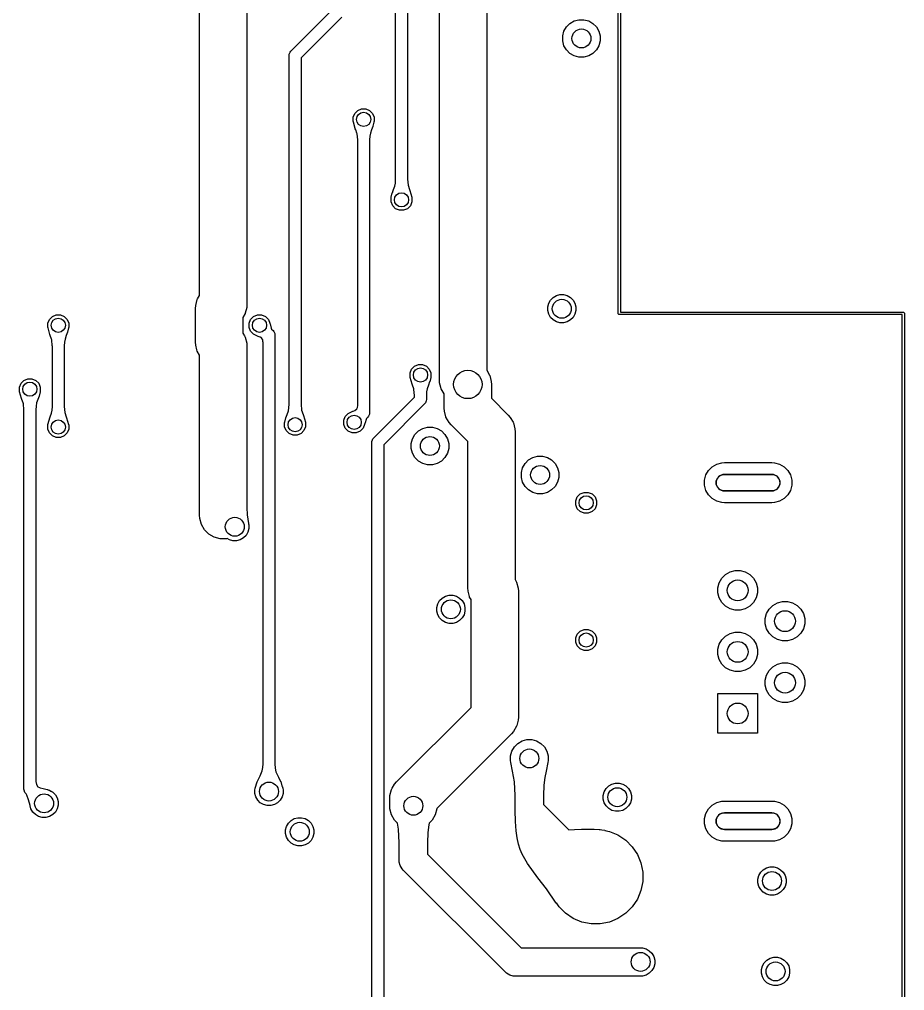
# Model space of a CAD drawing. Extents: x 89 to 178, y -115 to -57.
# Drawn here: x 159.33 to 178.03, y -104.61 to -84.09 of the extents above; entities that cross this region are included whole.
import ezdxf

# ---------------------------------------------------------------- set-up
doc = ezdxf.new("R2010")
doc.units = 0
doc.layers.add('BLACK', color=7, linetype='CONTINUOUS')

msp = doc.modelspace()

# ---------------------------------------------------------------- linework, layer by layer
at = {"layer": 'BLACK', "linetype": 'CONTINUOUS'}
for p, q in [((171.975, -90.3), (171.975091, -63.030772)), ((172.025092, -63.020889), (172.025, -90.275)), ((167.275, -87.464226), (167.275, -69.2)), ((167.525, -69.251776), (167.525, -87.462887)), ((168.2, -91.7), (168.2, -71)), ((169.2, -71), (169.2, -91.501374)), ((163.136008, -89.919217), (163.136008, -78.863992)), ((164.136008, -79.071098), (164.136008, -90.109064)), ((165.063612, -84.759612), (165.902524, -83.920699)), ((166.080251, -84.096524), (165.277, -84.899776)), ((166.081499, -84.096081), (166.080251, -84.096524)), ((166.140435, -84.042892), (166.081499, -84.096081)), ((171.046927, -84.120448), (171.14779, -84.093422)), ((171.14779, -84.093422), (171.25221, -84.093422)), ((171.25221, -84.093422), (171.353073, -84.120448)), ((170.830448, -84.336927), (170.882659, -84.246495)), ((170.882659, -84.246495), (170.956495, -84.172659)), ((170.956495, -84.172659), (171.046927, -84.120448)), ((171.353073, -84.120448), (171.443505, -84.172659)), ((171.443505, -84.172659), (171.517341, -84.246495)), ((171.517341, -84.246495), (171.569552, -84.336927)), ((170.803422, -84.43779), (170.830448, -84.336927)), ((170.803422, -84.54221), (170.803422, -84.43779)), ((171.569552, -84.336927), (171.596578, -84.43779)), ((171.596578, -84.43779), (171.596578, -84.54221)), ((170.830448, -84.643073), (170.803422, -84.54221)), ((170.882659, -84.733505), (170.830448, -84.643073)), ((170.956495, -84.807341), (170.882659, -84.733505)), ((171.517341, -84.733505), (171.443505, -84.807341)), ((171.569552, -84.643073), (171.517341, -84.733505)), ((171.596578, -84.54221), (171.569552, -84.643073)), ((165.027, -84.848), (165.029402, -84.823614)), ((165.027, -92.214226), (165.027, -84.848)), ((165.029402, -84.823614), (165.048066, -84.778554)), ((165.048066, -84.778554), (165.048071, -84.778548)), ((165.048071, -84.778548), (165.063612, -84.759612)), ((165.277, -84.899776), (165.277, -92.212887)), ((171.046927, -84.859552), (170.956495, -84.807341)), ((171.14779, -84.886578), (171.046927, -84.859552)), ((171.25221, -84.886578), (171.14779, -84.886578)), ((171.353073, -84.859552), (171.25221, -84.886578)), ((171.443505, -84.807341), (171.353073, -84.859552)), ((166.379329, -86.156105), (166.412925, -86.074997)), ((166.379329, -86.243895), (166.379329, -86.156105)), ((166.412925, -86.074997), (166.475003, -86.012919)), ((166.475003, -86.012919), (166.556111, -85.979323)), ((166.556111, -85.979323), (166.643901, -85.979323)), ((166.643901, -85.979323), (166.725009, -86.012919)), ((166.725009, -86.012919), (166.787087, -86.074997)), ((166.787087, -86.074997), (166.820683, -86.156105)), ((166.820683, -86.156105), (166.820683, -86.243895)), ((166.383191, -86.25322), (166.379329, -86.243895)), ((166.382875, -86.256093), (166.383191, -86.25322)), ((166.423472, -86.395729), (166.382875, -86.256093)), ((166.794203, -86.346821), (166.768003, -86.417324)), ((166.794569, -86.345653), (166.794203, -86.346821)), ((166.817624, -86.255814), (166.794569, -86.345653)), ((166.820683, -86.243895), (166.81719, -86.252327)), ((166.81719, -86.252327), (166.817756, -86.255238)), ((166.817756, -86.255238), (166.817624, -86.255814)), ((166.423836, -86.396789), (166.423472, -86.395729)), ((166.431999, -86.417303), (166.423836, -86.396789)), ((166.432005, -86.417323), (166.431999, -86.417303)), ((166.432011, -86.417337), (166.432005, -86.417323)), ((166.45641, -86.490254), (166.432011, -86.417337)), ((166.462472, -86.508371), (166.45641, -86.490254)), ((166.473993, -86.634576), (166.462472, -86.508371)), ((166.729638, -86.55529), (166.725575, -86.634576)), ((166.742061, -86.490254), (166.729638, -86.55529)), ((166.742065, -86.490241), (166.742061, -86.490254)), ((166.768003, -86.417324), (166.742065, -86.490241)), ((166.474035, -86.635041), (166.473993, -86.634576)), ((166.475006, -86.637112), (166.474035, -86.635041)), ((166.475006, -92.245621), (166.475006, -86.637112)), ((166.725575, -86.634576), (166.725006, -86.635772)), ((166.725006, -86.635772), (166.725006, -92.399994)), ((167.257943, -87.609751), (167.270368, -87.544702)), ((167.270368, -87.544702), (167.274431, -87.465423)), ((167.274431, -87.465423), (167.275, -87.464226)), ((167.525, -87.462887), (167.525971, -87.464959)), ((167.525971, -87.464959), (167.537534, -87.591632)), ((167.537534, -87.591632), (167.567993, -87.682662)), ((167.182373, -87.844215), (167.205437, -87.754337)), ((167.205437, -87.754337), (167.205802, -87.753176)), ((167.205802, -87.753176), (167.223977, -87.704268)), ((167.223977, -87.704268), (167.231994, -87.682696)), ((167.231994, -87.682696), (167.257943, -87.609751)), ((167.567993, -87.682662), (167.568004, -87.682691)), ((167.568004, -87.682691), (167.576168, -87.703208)), ((167.576168, -87.703208), (167.576532, -87.704268)), ((167.576532, -87.704268), (167.61713, -87.843906)), ((167.179323, -87.856105), (167.182815, -87.847673)), ((167.179323, -87.943895), (167.179323, -87.856105)), ((167.212919, -88.025003), (167.179323, -87.943895)), ((167.182249, -87.844761), (167.182373, -87.844215)), ((167.182815, -87.847673), (167.182249, -87.844761)), ((167.620677, -87.943895), (167.587081, -88.025003)), ((167.61713, -87.843906), (167.616813, -87.846777)), ((167.616813, -87.846777), (167.620677, -87.856105)), ((167.620677, -87.856105), (167.620677, -87.943895)), ((167.274997, -88.087081), (167.212919, -88.025003)), ((167.356105, -88.120677), (167.274997, -88.087081)), ((167.443895, -88.120677), (167.356105, -88.120677)), ((167.525003, -88.087081), (167.443895, -88.120677)), ((167.587081, -88.025003), (167.525003, -88.087081)), ((163.052277, -90.131809), (163.08606, -90.00573)), ((163.08606, -90.00573), (163.092896, -89.99389)), ((163.092896, -89.99389), (163.136008, -89.919217)), ((170.507836, -90.085195), (170.546994, -90.017372)), ((170.546994, -90.017372), (170.602372, -89.961994)), ((170.602372, -89.961994), (170.670195, -89.922836)), ((170.670195, -89.922836), (170.745842, -89.902567)), ((170.745842, -89.902567), (170.824158, -89.902567)), ((170.824158, -89.902567), (170.899805, -89.922836)), ((170.899805, -89.922836), (170.967628, -89.961994)), ((170.967628, -89.961994), (171.023006, -90.017372)), ((171.023006, -90.017372), (171.062164, -90.085195)), ((163.048, -90.197072), (163.052277, -90.131824)), ((163.048, -90.902892), (163.048, -90.197072)), ((163.052277, -90.131824), (163.052277, -90.131809)), ((164.131731, -90.174327), (164.100357, -90.291414)), ((164.136008, -90.109064), (164.131731, -90.174311)), ((164.131731, -90.174311), (164.131731, -90.174327)), ((170.487567, -90.160842), (170.507836, -90.085195)), ((170.487567, -90.239158), (170.487567, -90.160842)), ((170.507836, -90.314805), (170.487567, -90.239158)), ((171.062164, -90.085195), (171.082433, -90.160842)), ((171.082433, -90.239158), (171.062164, -90.314805)), ((171.082433, -90.160842), (171.082433, -90.239158)), ((172.025, -90.275), (178, -90.275)), ((178, -90.275), (178.009567, -90.276903)), ((159.929323, -90.506117), (159.962919, -90.425009)), ((159.962919, -90.425009), (160.024997, -90.362931)), ((160.024997, -90.362931), (160.106105, -90.329335)), ((160.106105, -90.329335), (160.193895, -90.329335)), ((160.193895, -90.329335), (160.275003, -90.362931)), ((160.275003, -90.362931), (160.337081, -90.425009)), ((160.337081, -90.425009), (160.370677, -90.506117)), ((164.097948, -90.300406), (164.048, -90.386918)), ((164.048, -90.386918), (164.048, -90.713045)), ((164.100357, -90.291414), (164.097948, -90.300406)), ((164.179323, -90.506087), (164.212919, -90.424979)), ((164.212919, -90.424979), (164.274997, -90.362901)), ((164.274997, -90.362901), (164.356105, -90.329305)), ((164.356105, -90.329305), (164.443895, -90.329305)), ((164.443895, -90.329305), (164.525003, -90.362901)), ((164.525003, -90.362901), (164.587081, -90.424979)), ((164.587081, -90.424979), (164.620677, -90.506087)), ((170.546994, -90.382628), (170.507836, -90.314805)), ((170.602372, -90.438006), (170.546994, -90.382628)), ((170.670195, -90.477164), (170.602372, -90.438006)), ((170.745842, -90.497433), (170.670195, -90.477164)), ((170.899805, -90.477164), (170.824158, -90.497433)), ((170.967628, -90.438006), (170.899805, -90.477164)), ((171.023006, -90.382628), (170.967628, -90.438006)), ((171.062164, -90.314805), (171.023006, -90.382628)), ((171.976903, -90.309567), (171.975, -90.3)), ((171.990433, -90.323097), (171.976903, -90.309567)), ((172, -90.325), (171.990433, -90.323097)), ((177.975, -90.325), (172, -90.325)), ((177.975, -106.475818), (177.975, -90.325)), ((178.009567, -90.276903), (178.023097, -90.290433)), ((178.023097, -90.290433), (178.025, -90.3)), ((178.025, -90.3), (178.025, -106.5)), ((159.929323, -90.593907), (159.929323, -90.506117)), ((159.933185, -90.603232), (159.929323, -90.593907)), ((159.932869, -90.606105), (159.933185, -90.603232)), ((159.973466, -90.745741), (159.932869, -90.606105)), ((160.367618, -90.605826), (160.344563, -90.695665)), ((160.370677, -90.593907), (160.367184, -90.602339)), ((160.367184, -90.602339), (160.36775, -90.60525)), ((160.36775, -90.60525), (160.367618, -90.605826)), ((160.370677, -90.506117), (160.370677, -90.593907)), ((164.179323, -90.593877), (164.179323, -90.506087)), ((164.212919, -90.674985), (164.179323, -90.593877)), ((164.274997, -90.737063), (164.212919, -90.674985)), ((164.620677, -90.506087), (164.620677, -90.512701)), ((164.620677, -90.512701), (164.623487, -90.516649)), ((164.623487, -90.516649), (164.648837, -90.611922)), ((164.648837, -90.611922), (164.655657, -90.628862)), ((164.655657, -90.628862), (164.688389, -90.661594)), ((164.688389, -90.661594), (164.703934, -90.680536)), ((164.703934, -90.680536), (164.722598, -90.725596)), ((170.824158, -90.497433), (170.745842, -90.497433)), ((159.97383, -90.746801), (159.973466, -90.745741)), ((159.981993, -90.767315), (159.97383, -90.746801)), ((159.981999, -90.767335), (159.981993, -90.767315)), ((159.982005, -90.767349), (159.981999, -90.767335)), ((160.006404, -90.840266), (159.982005, -90.767349)), ((160.012466, -90.858383), (160.006404, -90.840266)), ((160.023987, -90.984588), (160.012466, -90.858383)), ((160.292055, -90.840266), (160.279632, -90.905302)), ((160.292059, -90.840253), (160.292055, -90.840266)), ((160.317997, -90.767336), (160.292059, -90.840253)), ((160.344197, -90.696833), (160.317997, -90.767336)), ((160.344563, -90.695665), (160.344197, -90.696833)), ((164.048, -90.713045), (164.083405, -90.774369)), ((164.083405, -90.774369), (164.097948, -90.799558)), ((164.097948, -90.799558), (164.131731, -90.925637)), ((164.285857, -90.741561), (164.274997, -90.737063)), ((164.287054, -90.742907), (164.285857, -90.741561)), ((164.374519, -90.785303), (164.287054, -90.742907)), ((164.37515, -90.785587), (164.374519, -90.785303)), ((164.415773, -90.802388), (164.37515, -90.785587)), ((164.415775, -90.802389), (164.415773, -90.802388)), ((164.447391, -90.824157), (164.415775, -90.802389)), ((164.447391, -90.824158), (164.447391, -90.824157)), ((164.447393, -90.824159), (164.447391, -90.824158)), ((164.449041, -90.826929), (164.447393, -90.824159)), ((164.467777, -90.85842), (164.449041, -90.826929)), ((164.473651, -90.902656), (164.467777, -90.85842)), ((164.722598, -90.725596), (164.725, -90.749982)), ((164.725, -90.749982), (164.725, -99.815264)), ((160.024029, -90.985053), (160.023987, -90.984588)), ((160.025, -90.987124), (160.024029, -90.985053)), ((160.025, -92.264226), (160.025, -90.987124)), ((160.275569, -90.984588), (160.275, -90.985784)), ((160.275, -90.985784), (160.275, -92.262887)), ((160.279632, -90.905302), (160.275569, -90.984588)), ((163.052277, -90.968139), (163.048, -90.902892)), ((163.052277, -90.968155), (163.052277, -90.968139)), ((163.079076, -91.06817), (163.052277, -90.968155)), ((163.08606, -91.094234), (163.079076, -91.06817)), ((163.136008, -91.180746), (163.08606, -91.094234)), ((164.131731, -90.925637), (164.131731, -90.925652)), ((164.131731, -90.925652), (164.136008, -90.9909)), ((164.136008, -90.9909), (164.136008, -94.397881)), ((164.475, -90.905387), (164.473651, -90.902656)), ((164.475, -99.815633), (164.475, -90.905387)), ((163.136008, -94.563992), (163.136008, -91.180746)), ((167.579323, -91.556105), (167.612919, -91.474997)), ((167.612919, -91.474997), (167.674997, -91.412919)), ((167.674997, -91.412919), (167.756105, -91.379323)), ((167.756105, -91.379323), (167.843895, -91.379323)), ((167.843895, -91.379323), (167.925003, -91.412919)), ((167.925003, -91.412919), (167.987081, -91.474997)), ((167.987081, -91.474997), (168.020677, -91.556105)), ((169.2, -91.501374), (169.258793, -91.603208)), ((159.424997, -91.712919), (159.506105, -91.679323)), ((159.506105, -91.679323), (159.593895, -91.679323)), ((159.593895, -91.679323), (159.675003, -91.712919)), ((167.579323, -91.643895), (167.579323, -91.556105)), ((167.583185, -91.65322), (167.579323, -91.643895)), ((167.582869, -91.656093), (167.583185, -91.65322)), ((167.623466, -91.795729), (167.582869, -91.656093)), ((168.017618, -91.655814), (167.994563, -91.745653)), ((168.020677, -91.643895), (168.017184, -91.652327)), ((168.017184, -91.652327), (168.01775, -91.655238)), ((168.01775, -91.655238), (168.017618, -91.655814)), ((168.020677, -91.556105), (168.020677, -91.643895)), ((168.204277, -91.765247), (168.2, -91.7)), ((169.258793, -91.603208), (169.26194, -91.608658)), ((169.26194, -91.608658), (169.295723, -91.734737)), ((159.329323, -91.856105), (159.362919, -91.774997)), ((159.329323, -91.943895), (159.329323, -91.856105)), ((159.362919, -91.774997), (159.424997, -91.712919)), ((159.675003, -91.712919), (159.737081, -91.774997)), ((159.737081, -91.774997), (159.770677, -91.856105)), ((159.770677, -91.856105), (159.770677, -91.943895)), ((167.62383, -91.796789), (167.623466, -91.795729)), ((167.631993, -91.817303), (167.62383, -91.796789)), ((167.631999, -91.817323), (167.631993, -91.817303)), ((167.632005, -91.817337), (167.631999, -91.817323)), ((167.656404, -91.890254), (167.632005, -91.817337)), ((167.662466, -91.908371), (167.656404, -91.890254)), ((167.673987, -92.034576), (167.662466, -91.908371)), ((167.942055, -91.890254), (167.929632, -91.95529)), ((167.942059, -91.890241), (167.942055, -91.890254)), ((167.967997, -91.817324), (167.942059, -91.890241)), ((167.994197, -91.746821), (167.967997, -91.817324)), ((167.994563, -91.745653), (167.994197, -91.746821)), ((168.204277, -91.765263), (168.204277, -91.765247)), ((168.231072, -91.865263), (168.204277, -91.765263)), ((168.23806, -91.891342), (168.231072, -91.865263)), ((168.3, -91.998625), (168.23806, -91.891342)), ((169.295723, -91.734737), (169.295723, -91.734752)), ((169.295723, -91.734752), (169.3, -91.8)), ((169.3, -91.8), (169.3, -92.092893)), ((159.333185, -91.95322), (159.329323, -91.943895)), ((159.332869, -91.956093), (159.333185, -91.95322)), ((159.373466, -92.095729), (159.332869, -91.956093)), ((159.37383, -92.096789), (159.373466, -92.095729)), ((159.381993, -92.117303), (159.37383, -92.096789)), ((159.381999, -92.117323), (159.381993, -92.117303)), ((159.382005, -92.117337), (159.381999, -92.117323)), ((159.406404, -92.190254), (159.382005, -92.117337)), ((159.717997, -92.117324), (159.692059, -92.190241)), ((159.744197, -92.046821), (159.717997, -92.117324)), ((159.744563, -92.045653), (159.744197, -92.046821)), ((159.767618, -91.955814), (159.744563, -92.045653)), ((159.770677, -91.943895), (159.767184, -91.952327)), ((159.767184, -91.952327), (159.76775, -91.955238)), ((159.76775, -91.955238), (159.767618, -91.955814)), ((166.809612, -92.932851), (167.675, -92.067462)), ((167.674029, -92.035041), (167.673987, -92.034576)), ((167.675, -92.037112), (167.674029, -92.035041)), ((167.675, -92.067462), (167.675, -92.037112)), ((167.925, -92.119239), (167.922598, -92.143625)), ((167.925569, -92.034576), (167.925, -92.035772)), ((167.925, -92.035772), (167.925, -92.119239)), ((167.929632, -91.95529), (167.925569, -92.034576)), ((168.3, -92.3), (168.3, -91.998625)), ((169.3, -92.092893), (169.653554, -92.446447)), ((159.412466, -92.208371), (159.406404, -92.190254)), ((159.423987, -92.334576), (159.412466, -92.208371)), ((159.679632, -92.25529), (159.675569, -92.334576)), ((159.692055, -92.190254), (159.679632, -92.25529)), ((159.692059, -92.190241), (159.692055, -92.190254)), ((160.020368, -92.344702), (160.024431, -92.265423)), ((160.024431, -92.265423), (160.025, -92.264226)), ((160.275, -92.262887), (160.275971, -92.264959)), ((160.275971, -92.264959), (160.287534, -92.391632)), ((165.009943, -92.359773), (165.022368, -92.294716)), ((165.022368, -92.294716), (165.026431, -92.215423)), ((165.026431, -92.215423), (165.027, -92.214226)), ((165.277, -92.212887), (165.277971, -92.214959)), ((165.277971, -92.214959), (165.289537, -92.341626)), ((166.412187, -92.349325), (166.456391, -92.314955)), ((166.456391, -92.314955), (166.470179, -92.283205)), ((166.470179, -92.283205), (166.473907, -92.247647)), ((166.473907, -92.247647), (166.475006, -92.245621)), ((167.888389, -92.207627), (167.023, -93.073015)), ((167.903934, -92.188685), (167.888389, -92.207627)), ((167.922598, -92.143625), (167.903934, -92.188685)), ((168.304277, -92.365247), (168.3, -92.3)), ((159.424029, -92.335041), (159.423987, -92.334576)), ((159.425, -92.337112), (159.424029, -92.335041)), ((159.425, -100.35), (159.425, -92.337112)), ((159.675569, -92.334576), (159.675, -92.335772)), ((159.675, -92.335772), (159.675, -100.186902)), ((159.955802, -92.553176), (159.973977, -92.504268)), ((159.973977, -92.504268), (159.981994, -92.482696)), ((159.981994, -92.482696), (160.007943, -92.409751)), ((160.007943, -92.409751), (160.020368, -92.344702)), ((160.287534, -92.391632), (160.317993, -92.482662)), ((160.317993, -92.482662), (160.318004, -92.482691)), ((160.318004, -92.482691), (160.326168, -92.503208)), ((160.326168, -92.503208), (160.326532, -92.504268)), ((160.326532, -92.504268), (160.36713, -92.643906)), ((164.934398, -92.594206), (164.957457, -92.504336)), ((164.957457, -92.504336), (164.95781, -92.503208)), ((164.95781, -92.503208), (164.984003, -92.432706)), ((164.984003, -92.432706), (164.984016, -92.432667)), ((164.984016, -92.432667), (164.984031, -92.432629)), ((164.984031, -92.432629), (165.00994, -92.359781)), ((165.00994, -92.359781), (165.009943, -92.359773)), ((165.289537, -92.341626), (165.320018, -92.432692)), ((165.320018, -92.432692), (165.328192, -92.453231)), ((165.328192, -92.453231), (165.328556, -92.45429)), ((165.328556, -92.45429), (165.369151, -92.593905)), ((166.179323, -92.556105), (166.212919, -92.474997)), ((166.212919, -92.474997), (166.274997, -92.412919)), ((166.274997, -92.412919), (166.285089, -92.408738)), ((166.285089, -92.408738), (166.285681, -92.407858)), ((166.285681, -92.407858), (166.287042, -92.40708)), ((166.287042, -92.40708), (166.374506, -92.364686)), ((166.374506, -92.364686), (166.375195, -92.36438)), ((166.375195, -92.36438), (166.412187, -92.349325)), ((166.658003, -92.518772), (166.623709, -92.633731)), ((166.688394, -92.488382), (166.658003, -92.518772)), ((166.703939, -92.469441), (166.688394, -92.488382)), ((166.70394, -92.46944), (166.703939, -92.469441)), ((166.714872, -92.443045), (166.70394, -92.46944)), ((166.722604, -92.424381), (166.714872, -92.443045)), ((166.725006, -92.399994), (166.722604, -92.42438)), ((166.722604, -92.42438), (166.722604, -92.424381)), ((168.304277, -92.365263), (168.304277, -92.365247)), ((168.335734, -92.482662), (168.304277, -92.365263)), ((168.33806, -92.491342), (168.335734, -92.482662)), ((168.403323, -92.604381), (168.33806, -92.491342)), ((169.653554, -92.446447), (169.696661, -92.495603)), ((169.696661, -92.495603), (169.696677, -92.495619)), ((169.696677, -92.495619), (169.755204, -92.596991)), ((159.929323, -92.656105), (159.932815, -92.647673)), ((159.929323, -92.743895), (159.929323, -92.656105)), ((159.932249, -92.644761), (159.932373, -92.644215)), ((159.932815, -92.647673), (159.932249, -92.644761)), ((159.932373, -92.644215), (159.955437, -92.554337)), ((159.955437, -92.554337), (159.955802, -92.553176)), ((160.36713, -92.643906), (160.366813, -92.646777)), ((160.366813, -92.646777), (160.370677, -92.656105)), ((160.370677, -92.656105), (160.370677, -92.743895)), ((164.931345, -92.606105), (164.934837, -92.597673)), ((164.931345, -92.693895), (164.931345, -92.606105)), ((164.964941, -92.775003), (164.931345, -92.693895)), ((164.934271, -92.594761), (164.934398, -92.594206)), ((164.934837, -92.597673), (164.934271, -92.594761)), ((165.372699, -92.693895), (165.339103, -92.775003)), ((165.369151, -92.593905), (165.368834, -92.596775)), ((165.368834, -92.596775), (165.372699, -92.606105)), ((165.372699, -92.606105), (165.372699, -92.693895)), ((166.179323, -92.643895), (166.179323, -92.556105)), ((166.212919, -92.725003), (166.179323, -92.643895)), ((166.274997, -92.787081), (166.212919, -92.725003)), ((166.587081, -92.725003), (166.525003, -92.787081)), ((166.620677, -92.643895), (166.587081, -92.725003)), ((166.623709, -92.633731), (166.620677, -92.63746)), ((166.620677, -92.63746), (166.620677, -92.643895)), ((167.756495, -92.782659), (167.846927, -92.730448)), ((167.846927, -92.730448), (167.94779, -92.703422)), ((167.94779, -92.703422), (168.05221, -92.703422)), ((168.05221, -92.703422), (168.153073, -92.730448)), ((168.153073, -92.730448), (168.243505, -92.782659)), ((168.403338, -92.604396), (168.403323, -92.604381)), ((168.446447, -92.653553), (168.403338, -92.604396)), ((168.8, -93.007106), (168.446447, -92.653553)), ((169.755204, -92.596991), (169.76194, -92.608658)), ((169.76194, -92.608658), (169.795723, -92.734737)), ((169.795723, -92.734737), (169.795723, -92.734752)), ((169.795723, -92.734752), (169.8, -92.8)), ((159.962919, -92.825003), (159.929323, -92.743895)), ((160.024997, -92.887081), (159.962919, -92.825003)), ((160.106105, -92.920677), (160.024997, -92.887081)), ((160.193895, -92.920677), (160.106105, -92.920677)), ((160.275003, -92.887081), (160.193895, -92.920677)), ((160.337081, -92.825003), (160.275003, -92.887081)), ((160.370677, -92.743895), (160.337081, -92.825003)), ((165.027019, -92.837081), (164.964941, -92.775003)), ((165.108127, -92.870677), (165.027019, -92.837081)), ((165.195917, -92.870677), (165.108127, -92.870677)), ((165.277025, -92.837081), (165.195917, -92.870677)), ((165.339103, -92.775003), (165.277025, -92.837081)), ((166.356105, -92.820677), (166.274997, -92.787081)), ((166.443895, -92.820677), (166.356105, -92.820677)), ((166.525003, -92.787081), (166.443895, -92.820677)), ((166.794071, -92.951787), (166.809612, -92.932851)), ((167.630448, -92.946927), (167.682659, -92.856495)), ((167.682659, -92.856495), (167.756495, -92.782659)), ((168.243505, -92.782659), (168.317341, -92.856495)), ((168.317341, -92.856495), (168.369552, -92.946927)), ((169.8, -92.8), (169.8, -95.922621)), ((166.773, -93.021239), (166.775402, -92.996853)), ((166.773, -108.634367), (166.773, -93.021239)), ((166.775402, -92.996853), (166.777685, -92.991342)), ((166.777685, -92.991342), (166.786083, -92.971066)), ((166.786083, -92.971066), (166.794066, -92.951793)), ((166.794066, -92.951793), (166.794071, -92.951787)), ((167.023, -93.073015), (167.023, -108.632717)), ((167.603422, -93.04779), (167.630448, -92.946927)), ((167.603422, -93.15221), (167.603422, -93.04779)), ((168.369552, -92.946927), (168.396578, -93.04779)), ((168.396578, -93.04779), (168.396578, -93.15221)), ((168.8, -96.099156), (168.8, -93.007106)), ((167.630448, -93.253073), (167.603422, -93.15221)), ((167.682659, -93.343505), (167.630448, -93.253073)), ((167.756495, -93.417341), (167.682659, -93.343505)), ((168.317341, -93.343505), (168.243505, -93.417341)), ((168.369552, -93.253073), (168.317341, -93.343505)), ((168.396578, -93.15221), (168.369552, -93.253073)), ((170.083495, -93.394733), (170.173927, -93.342522)), ((170.173927, -93.342522), (170.27479, -93.315496)), ((170.27479, -93.315496), (170.37921, -93.315496)), ((170.37921, -93.315496), (170.480073, -93.342522)), ((170.480073, -93.342522), (170.570505, -93.394733)), ((167.846927, -93.469552), (167.756495, -93.417341)), ((167.94779, -93.496578), (167.846927, -93.469552)), ((168.05221, -93.496578), (167.94779, -93.496578)), ((168.153073, -93.469552), (168.05221, -93.496578)), ((168.243505, -93.417341), (168.153073, -93.469552)), ((169.957448, -93.559001), (170.009659, -93.468569)), ((170.009659, -93.468569), (170.083495, -93.394733)), ((170.570505, -93.394733), (170.644341, -93.468569)), ((170.644341, -93.468569), (170.696552, -93.559001)), ((173.882825, -93.616276), (173.961276, -93.537825)), ((173.961276, -93.537825), (174.05736, -93.482351)), ((174.05736, -93.482351), (174.164526, -93.453636)), ((174.164526, -93.453636), (174.22, -93.45)), ((174.22, -93.45), (175.22, -93.45)), ((175.22, -93.45), (175.275474, -93.453636)), ((175.275474, -93.453636), (175.38264, -93.482351)), ((175.38264, -93.482351), (175.478724, -93.537825)), ((175.478724, -93.537825), (175.557175, -93.616276)), ((169.930422, -93.659864), (169.957448, -93.559001)), ((169.930422, -93.764284), (169.930422, -93.659864)), ((170.696552, -93.559001), (170.723578, -93.659864)), ((170.723578, -93.659864), (170.723578, -93.764284)), ((173.798636, -93.819526), (173.827351, -93.71236)), ((173.827351, -93.71236), (173.882825, -93.616276)), ((174.074493, -93.777775), (174.122775, -93.729493)), ((174.074493, -93.777775), (174.122775, -93.729493)), ((174.122775, -93.729493), (174.185859, -93.703363)), ((174.122775, -93.729493), (174.185859, -93.703363)), ((174.185859, -93.703363), (174.22, -93.7)), ((174.185859, -93.703363), (174.22, -93.7)), ((174.22, -93.7), (175.22, -93.7)), ((174.22, -93.7), (175.22, -93.7)), ((175.22, -93.7), (175.254141, -93.703363)), ((175.22, -93.7), (175.254141, -93.703363)), ((175.254141, -93.703363), (175.317225, -93.729493)), ((175.254141, -93.703363), (175.317225, -93.729493)), ((175.317225, -93.729493), (175.365507, -93.777775)), ((175.317225, -93.729493), (175.365507, -93.777775)), ((175.557175, -93.616276), (175.612649, -93.71236)), ((175.612649, -93.71236), (175.641364, -93.819526)), ((169.957448, -93.865147), (169.930422, -93.764284)), ((170.009659, -93.955579), (169.957448, -93.865147)), ((170.083495, -94.029415), (170.009659, -93.955579)), ((170.644341, -93.955579), (170.570505, -94.029415)), ((170.696552, -93.865147), (170.644341, -93.955579)), ((170.723578, -93.764284), (170.696552, -93.865147)), ((173.798636, -93.930474), (173.798636, -93.819526)), ((173.827351, -94.03764), (173.798636, -93.930474)), ((174.048363, -93.840859), (174.074493, -93.777775)), ((174.048363, -93.840859), (174.074493, -93.777775)), ((174.048363, -93.909141), (174.048363, -93.840859)), ((174.048363, -93.909141), (174.048363, -93.840859)), ((174.074493, -93.972225), (174.048363, -93.909141)), ((174.074493, -93.972225), (174.048363, -93.909141)), ((175.365507, -93.777775), (175.391637, -93.840859)), ((175.365507, -93.777775), (175.391637, -93.840859)), ((175.391637, -93.909141), (175.365507, -93.972225)), ((175.391637, -93.909141), (175.365507, -93.972225)), ((175.391637, -93.840859), (175.391637, -93.909141)), ((175.391637, -93.840859), (175.391637, -93.909141)), ((175.641364, -93.930474), (175.612649, -94.03764)), ((175.641364, -93.819526), (175.641364, -93.930474)), ((170.173927, -94.081626), (170.083495, -94.029415)), ((170.27479, -94.108652), (170.173927, -94.081626)), ((170.37921, -94.108652), (170.27479, -94.108652)), ((170.480073, -94.081626), (170.37921, -94.108652)), ((170.570505, -94.029415), (170.480073, -94.081626)), ((171.112919, -94.174997), (171.174997, -94.112919)), ((171.174997, -94.112919), (171.256105, -94.079323)), ((171.256105, -94.079323), (171.343895, -94.079323)), ((171.343895, -94.079323), (171.425003, -94.112919)), ((171.425003, -94.112919), (171.487081, -94.174997)), ((173.882825, -94.133724), (173.827351, -94.03764)), ((173.961276, -94.212175), (173.882825, -94.133724)), ((174.122775, -94.020507), (174.074493, -93.972225)), ((174.122775, -94.020507), (174.074493, -93.972225)), ((174.185859, -94.046637), (174.122775, -94.020507)), ((174.185859, -94.046637), (174.122775, -94.020507)), ((174.22, -94.05), (174.185859, -94.046637)), ((174.22, -94.05), (174.185859, -94.046637)), ((175.22, -94.05), (174.22, -94.05)), ((175.22, -94.05), (174.22, -94.05)), ((175.254141, -94.046637), (175.22, -94.05)), ((175.254141, -94.046637), (175.22, -94.05)), ((175.317225, -94.020507), (175.254141, -94.046637)), ((175.317225, -94.020507), (175.254141, -94.046637)), ((175.365507, -93.972225), (175.317225, -94.020507)), ((175.365507, -93.972225), (175.317225, -94.020507)), ((175.557175, -94.133724), (175.478724, -94.212175)), ((175.612649, -94.03764), (175.557175, -94.133724)), ((171.079323, -94.256105), (171.112919, -94.174997)), ((171.079323, -94.343895), (171.079323, -94.256105)), ((171.112919, -94.425003), (171.079323, -94.343895)), ((171.487081, -94.174997), (171.520677, -94.256105)), ((171.520677, -94.343895), (171.487081, -94.425003)), ((171.520677, -94.256105), (171.520677, -94.343895)), ((174.05736, -94.267649), (173.961276, -94.212175)), ((174.164526, -94.296364), (174.05736, -94.267649)), ((174.22, -94.3), (174.164526, -94.296364)), ((175.22, -94.3), (174.22, -94.3)), ((175.275474, -94.296364), (175.22, -94.3)), ((175.38264, -94.267649), (175.275474, -94.296364)), ((175.478724, -94.212175), (175.38264, -94.267649)), ((163.140286, -94.629255), (163.136008, -94.563992)), ((164.136008, -94.397881), (164.139732, -94.552931)), ((164.139732, -94.552931), (164.170064, -94.73599)), ((171.174997, -94.487081), (171.112919, -94.425003)), ((171.256105, -94.520677), (171.174997, -94.487081)), ((171.343895, -94.520677), (171.256105, -94.520677)), ((171.425003, -94.487081), (171.343895, -94.520677)), ((171.487081, -94.425003), (171.425003, -94.487081)), ((163.174068, -94.755334), (163.140286, -94.629255)), ((163.239331, -94.868373), (163.174068, -94.755334)), ((164.170064, -94.73599), (164.168608, -94.742245)), ((164.168608, -94.742245), (164.175108, -94.766501)), ((164.175108, -94.766501), (164.175108, -94.844817)), ((163.331627, -94.960669), (163.239331, -94.868373)), ((163.444666, -95.025932), (163.331627, -94.960669)), ((164.115681, -94.988287), (164.060303, -95.043665)), ((164.154839, -94.920464), (164.115681, -94.988287)), ((164.175108, -94.844817), (164.154839, -94.920464)), ((163.570745, -95.059714), (163.444666, -95.025932)), ((163.701271, -95.059714), (163.570745, -95.059714)), ((163.716006, -95.055765), (163.701271, -95.059714)), ((163.76287, -95.082823), (163.716006, -95.055765)), ((163.838517, -95.103092), (163.76287, -95.082823)), ((163.916833, -95.103092), (163.838517, -95.103092)), ((163.99248, -95.082823), (163.916833, -95.103092)), ((164.060303, -95.043665), (163.99248, -95.082823)), ((174.24432, -95.816792), (174.339273, -95.761971)), ((174.339273, -95.761971), (174.445179, -95.733593)), ((174.445179, -95.733593), (174.554821, -95.733593)), ((174.554821, -95.733593), (174.660727, -95.761971)), ((174.660727, -95.761971), (174.75568, -95.816792)), ((169.8, -95.922621), (169.831763, -95.977637)), ((169.831763, -95.977637), (169.831763, -95.977638)), ((169.831763, -95.977638), (169.865546, -96.103716)), ((174.083593, -96.095179), (174.111971, -95.989273)), ((174.111971, -95.989273), (174.166792, -95.89432)), ((174.166792, -95.89432), (174.24432, -95.816792)), ((174.75568, -95.816792), (174.833208, -95.89432)), ((174.833208, -95.89432), (174.888029, -95.989273)), ((174.888029, -95.989273), (174.916407, -96.095179)), ((168.804277, -96.164403), (168.8, -96.099156)), ((168.804277, -96.164419), (168.804277, -96.164403)), ((168.834516, -96.277273), (168.804277, -96.164419)), ((169.865546, -96.103716), (169.865546, -96.103731)), ((169.865546, -96.103731), (169.869823, -96.168979)), ((169.869823, -96.168979), (169.869823, -98.830177)), ((174.083593, -96.204821), (174.083593, -96.095179)), ((174.111971, -96.310727), (174.083593, -96.204821)), ((174.916407, -96.204821), (174.888029, -96.310727)), ((174.916407, -96.095179), (174.916407, -96.204821)), ((168.165659, -96.435195), (168.204817, -96.367372)), ((168.204817, -96.367372), (168.260195, -96.311994)), ((168.260195, -96.311994), (168.328018, -96.272836)), ((168.328018, -96.272836), (168.403665, -96.252567)), ((168.403665, -96.252567), (168.481981, -96.252567)), ((168.481981, -96.252567), (168.557628, -96.272836)), ((168.557628, -96.272836), (168.625451, -96.311994)), ((168.625451, -96.311994), (168.680829, -96.367372)), ((168.680829, -96.367372), (168.719987, -96.435195)), ((168.83806, -96.290498), (168.834516, -96.277273)), ((168.869823, -96.345513), (168.83806, -96.290498)), ((168.869823, -98.623071), (168.869823, -96.345513)), ((174.166792, -96.40568), (174.111971, -96.310727)), ((174.24432, -96.483208), (174.166792, -96.40568)), ((174.833208, -96.40568), (174.75568, -96.483208)), ((174.888029, -96.310727), (174.833208, -96.40568)), ((175.24432, -96.466792), (175.339273, -96.411971)), ((175.339273, -96.411971), (175.445179, -96.383593)), ((175.445179, -96.383593), (175.554821, -96.383593)), ((175.554821, -96.383593), (175.660727, -96.411971)), ((175.660727, -96.411971), (175.75568, -96.466792)), ((168.14539, -96.510842), (168.165659, -96.435195)), ((168.14539, -96.589158), (168.14539, -96.510842)), ((168.165659, -96.664805), (168.14539, -96.589158)), ((168.719987, -96.435195), (168.740256, -96.510842)), ((168.740256, -96.589158), (168.719987, -96.664805)), ((168.740256, -96.510842), (168.740256, -96.589158)), ((174.339273, -96.538029), (174.24432, -96.483208)), ((174.445179, -96.566407), (174.339273, -96.538029)), ((174.554821, -96.566407), (174.445179, -96.566407)), ((174.660727, -96.538029), (174.554821, -96.566407)), ((174.75568, -96.483208), (174.660727, -96.538029)), ((175.111971, -96.639273), (175.166792, -96.54432)), ((175.166792, -96.54432), (175.24432, -96.466792)), ((175.75568, -96.466792), (175.833208, -96.54432)), ((175.833208, -96.54432), (175.888029, -96.639273)), ((168.204817, -96.732628), (168.165659, -96.664805)), ((168.260195, -96.788006), (168.204817, -96.732628)), ((168.328018, -96.827164), (168.260195, -96.788006)), ((168.403665, -96.847433), (168.328018, -96.827164)), ((168.557628, -96.827164), (168.481981, -96.847433)), ((168.625451, -96.788006), (168.557628, -96.827164)), ((168.680829, -96.732628), (168.625451, -96.788006)), ((168.719987, -96.664805), (168.680829, -96.732628)), ((175.083593, -96.745179), (175.111971, -96.639273)), ((175.083593, -96.854821), (175.083593, -96.745179)), ((175.888029, -96.639273), (175.916407, -96.745179)), ((175.916407, -96.745179), (175.916407, -96.854821)), ((168.481981, -96.847433), (168.403665, -96.847433)), ((171.112919, -97.074997), (171.174997, -97.012919)), ((171.174997, -97.012919), (171.256105, -96.979323)), ((171.256105, -96.979323), (171.343895, -96.979323)), ((171.343895, -96.979323), (171.425003, -97.012919)), ((171.425003, -97.012919), (171.487081, -97.074997)), ((174.339273, -97.061971), (174.445179, -97.033593)), ((174.445179, -97.033593), (174.554821, -97.033593)), ((174.554821, -97.033593), (174.660727, -97.061971)), ((175.111971, -96.960727), (175.083593, -96.854821)), ((175.166792, -97.05568), (175.111971, -96.960727)), ((175.888029, -96.960727), (175.833208, -97.05568)), ((175.916407, -96.854821), (175.888029, -96.960727)), ((171.079323, -97.156105), (171.112919, -97.074997)), ((171.079323, -97.243895), (171.079323, -97.156105)), ((171.112919, -97.325003), (171.079323, -97.243895)), ((171.487081, -97.074997), (171.520677, -97.156105)), ((171.520677, -97.243895), (171.487081, -97.325003)), ((171.520677, -97.156105), (171.520677, -97.243895)), ((174.111971, -97.289273), (174.166792, -97.19432)), ((174.166792, -97.19432), (174.24432, -97.116792)), ((174.24432, -97.116792), (174.339273, -97.061971)), ((174.660727, -97.061971), (174.75568, -97.116792)), ((174.75568, -97.116792), (174.833208, -97.19432)), ((174.833208, -97.19432), (174.888029, -97.289273)), ((175.24432, -97.133208), (175.166792, -97.05568)), ((175.339273, -97.188029), (175.24432, -97.133208)), ((175.445179, -97.216407), (175.339273, -97.188029)), ((175.554821, -97.216407), (175.445179, -97.216407)), ((175.660727, -97.188029), (175.554821, -97.216407)), ((175.75568, -97.133208), (175.660727, -97.188029)), ((175.833208, -97.05568), (175.75568, -97.133208)), ((171.174997, -97.387081), (171.112919, -97.325003)), ((171.256105, -97.420677), (171.174997, -97.387081)), ((171.343895, -97.420677), (171.256105, -97.420677)), ((171.425003, -97.387081), (171.343895, -97.420677)), ((171.487081, -97.325003), (171.425003, -97.387081)), ((174.083593, -97.395179), (174.111971, -97.289273)), ((174.083593, -97.504821), (174.083593, -97.395179)), ((174.888029, -97.289273), (174.916407, -97.395179)), ((174.916407, -97.395179), (174.916407, -97.504821)), ((174.111971, -97.610727), (174.083593, -97.504821)), ((174.166792, -97.70568), (174.111971, -97.610727)), ((174.888029, -97.610727), (174.833208, -97.70568)), ((174.916407, -97.504821), (174.888029, -97.610727)), ((174.24432, -97.783208), (174.166792, -97.70568)), ((174.339273, -97.838029), (174.24432, -97.783208)), ((174.445179, -97.866407), (174.339273, -97.838029)), ((174.554821, -97.866407), (174.445179, -97.866407)), ((174.660727, -97.838029), (174.554821, -97.866407)), ((174.75568, -97.783208), (174.660727, -97.838029)), ((174.833208, -97.70568), (174.75568, -97.783208)), ((175.111971, -97.939273), (175.166792, -97.84432)), ((175.166792, -97.84432), (175.24432, -97.766792)), ((175.24432, -97.766792), (175.339273, -97.711971)), ((175.339273, -97.711971), (175.445179, -97.683593)), ((175.445179, -97.683593), (175.554821, -97.683593)), ((175.554821, -97.683593), (175.660727, -97.711971)), ((175.660727, -97.711971), (175.75568, -97.766792)), ((175.75568, -97.766792), (175.833208, -97.84432)), ((175.833208, -97.84432), (175.888029, -97.939273)), ((175.083593, -98.045179), (175.111971, -97.939273)), ((175.083593, -98.154821), (175.083593, -98.045179)), ((175.888029, -97.939273), (175.916407, -98.045179)), ((175.916407, -98.045179), (175.916407, -98.154821)), ((175.111971, -98.260727), (175.083593, -98.154821)), ((175.166792, -98.35568), (175.111971, -98.260727)), ((175.888029, -98.260727), (175.833208, -98.35568)), ((175.916407, -98.154821), (175.888029, -98.260727)), ((174.08, -99.17), (174.08, -98.33)), ((174.08, -98.33), (174.92, -98.33)), ((174.92, -98.33), (174.92, -99.17)), ((175.24432, -98.433208), (175.166792, -98.35568)), ((175.339273, -98.488029), (175.24432, -98.433208)), ((175.75568, -98.433208), (175.660727, -98.488029)), ((175.833208, -98.35568), (175.75568, -98.433208)), ((167.296447, -100.196447), (168.869823, -98.623071)), ((175.445179, -98.516407), (175.339273, -98.488029)), ((175.554821, -98.516407), (175.445179, -98.516407)), ((175.660727, -98.488029), (175.554821, -98.516407)), ((169.869823, -98.830177), (169.865546, -98.895424)), ((169.831763, -99.021519), (169.7665, -99.134558)), ((169.836982, -99.00204), (169.831763, -99.021519)), ((169.865546, -98.89544), (169.836982, -99.00204)), ((169.865546, -98.895424), (169.865546, -98.89544)), ((169.723376, -99.18373), (168.145994, -100.761111)), ((169.766484, -99.134573), (169.723376, -99.18373)), ((169.7665, -99.134558), (169.766484, -99.134573)), ((174.92, -99.17), (174.08, -99.17)), ((169.730448, -99.546927), (169.782659, -99.456495)), ((169.782659, -99.456495), (169.856495, -99.382659)), ((169.856495, -99.382659), (169.946927, -99.330448)), ((169.946927, -99.330448), (170.04779, -99.303422)), ((170.04779, -99.303422), (170.15221, -99.303422)), ((170.15221, -99.303422), (170.253073, -99.330448)), ((170.253073, -99.330448), (170.343505, -99.382659)), ((170.343505, -99.382659), (170.417341, -99.456495)), ((170.417341, -99.456495), (170.469552, -99.546927)), ((169.703422, -99.64779), (169.730448, -99.546927)), ((169.703422, -99.75221), (169.703422, -99.64779)), ((170.469552, -99.546927), (170.496578, -99.64779)), ((170.496578, -99.64779), (170.496578, -99.75221)), ((164.457448, -99.964859), (164.470306, -99.895337)), ((164.470306, -99.895337), (164.474419, -99.816852)), ((164.474419, -99.816852), (164.475, -99.815633)), ((164.725, -99.815264), (164.72567, -99.816752)), ((164.72567, -99.816752), (164.731176, -99.907109)), ((164.731176, -99.907109), (164.731178, -99.907118)), ((164.731178, -99.907118), (164.747836, -99.983095)), ((169.711476, -99.78227), (169.703422, -99.75221)), ((169.710099, -99.789572), (169.711476, -99.78227)), ((169.747196, -99.966936), (169.710099, -99.789572)), ((170.4899, -99.789573), (170.452809, -99.966906)), ((170.496578, -99.75221), (170.488509, -99.78232)), ((170.488509, -99.78232), (170.489918, -99.789489)), ((170.489918, -99.789489), (170.4899, -99.789573)), ((164.349584, -100.194456), (164.398567, -100.097765)), ((164.398567, -100.097765), (164.398739, -100.097441)), ((164.398739, -100.097441), (164.413642, -100.070695)), ((164.413642, -100.070695), (164.457448, -99.964859)), ((164.747836, -99.983095), (164.801349, -100.097602)), ((164.801349, -100.097602), (164.846519, -100.185367)), ((169.788354, -100.192403), (169.747196, -99.966936)), ((170.424341, -100.105842), (170.405543, -100.261986)), ((170.424342, -100.105838), (170.424341, -100.105842)), ((170.452808, -99.966919), (170.424342, -100.105838)), ((170.452809, -99.966906), (170.452808, -99.966919)), ((159.675, -100.186902), (159.676538, -100.189933)), ((159.676538, -100.189933), (159.686528, -100.254264)), ((159.686528, -100.254264), (159.718574, -100.29732)), ((159.718574, -100.29732), (159.750544, -100.312296)), ((159.750544, -100.312296), (159.767329, -100.320159)), ((159.767329, -100.320159), (159.767331, -100.320159)), ((159.767331, -100.320159), (159.767336, -100.320162)), ((159.767336, -100.320162), (159.829009, -100.333757)), ((164.309395, -100.329235), (164.348809, -100.196401)), ((164.348809, -100.196401), (164.349584, -100.194456)), ((164.846519, -100.185367), (164.847308, -100.187312)), ((164.847308, -100.187312), (164.874693, -100.277273)), ((164.874693, -100.277273), (164.877038, -100.284977)), ((164.877038, -100.284977), (164.877164, -100.285195)), ((164.877164, -100.285195), (164.877601, -100.286826)), ((164.877601, -100.286826), (164.890485, -100.329151)), ((167.204479, -100.33022), (167.253323, -100.245619)), ((167.253323, -100.245619), (167.253338, -100.245603)), ((167.253338, -100.245603), (167.296447, -100.196447)), ((169.799556, -100.480895), (169.788354, -100.192403)), ((170.405543, -100.261986), (170.400275, -100.480895)), ((171.719994, -100.337872), (171.775372, -100.282494)), ((171.775372, -100.282494), (171.843195, -100.243336)), ((171.843195, -100.243336), (171.918842, -100.223067)), ((171.918842, -100.223067), (171.997158, -100.223067)), ((171.997158, -100.223067), (172.072805, -100.243336)), ((172.072805, -100.243336), (172.140628, -100.282494)), ((172.140628, -100.282494), (172.196006, -100.337872)), ((159.427402, -100.374386), (159.425, -100.35)), ((159.446066, -100.419446), (159.427402, -100.374386)), ((159.446071, -100.419451), (159.446066, -100.419446)), ((159.461612, -100.438388), (159.446071, -100.419451)), ((159.474137, -100.450913), (159.461612, -100.438388)), ((159.483678, -100.478105), (159.474137, -100.450913)), ((159.483807, -100.478456), (159.483678, -100.478105)), ((159.520172, -100.572369), (159.483807, -100.478456)), ((159.829009, -100.333757), (159.917514, -100.354255)), ((159.917514, -100.354255), (159.919848, -100.355064)), ((159.919848, -100.355064), (159.948204, -100.368387)), ((159.948204, -100.368387), (159.964805, -100.372836)), ((159.964805, -100.372836), (159.995995, -100.390844)), ((159.995995, -100.390844), (160.004387, -100.394787)), ((160.004387, -100.394787), (160.006119, -100.396689)), ((160.006119, -100.396689), (160.032628, -100.411994)), ((160.032628, -100.411994), (160.088006, -100.467372)), ((160.088006, -100.467372), (160.127164, -100.535195)), ((164.302567, -100.360842), (164.309834, -100.333718)), ((164.302567, -100.439158), (164.302567, -100.360842)), ((164.322836, -100.514805), (164.302567, -100.439158)), ((164.30915, -100.33022), (164.309395, -100.329235)), ((164.309834, -100.333718), (164.30915, -100.33022)), ((164.361994, -100.582628), (164.322836, -100.514805)), ((164.877164, -100.514805), (164.838006, -100.582628)), ((164.897433, -100.439158), (164.877164, -100.514805)), ((164.890485, -100.329151), (164.890073, -100.333374)), ((164.890073, -100.333374), (164.897433, -100.360842)), ((164.897433, -100.360842), (164.897433, -100.439158)), ((167.15, -100.55), (167.154277, -100.484752)), ((167.154277, -100.484737), (167.18806, -100.358658)), ((167.154277, -100.484752), (167.154277, -100.484737)), ((167.18806, -100.358658), (167.204479, -100.33022)), ((169.799563, -100.481068), (169.799556, -100.480895)), ((169.8, -100.482067), (169.799563, -100.481068)), ((169.8, -100.8), (169.8, -100.482067)), ((170.400275, -100.480895), (170.4, -100.481516)), ((170.4, -100.481516), (170.4, -100.675736)), ((171.660567, -100.481342), (171.680836, -100.405695)), ((171.660567, -100.559658), (171.660567, -100.481342)), ((171.680836, -100.405695), (171.719994, -100.337872)), ((172.196006, -100.337872), (172.235164, -100.405695)), ((172.235164, -100.405695), (172.255433, -100.481342)), ((172.255433, -100.481342), (172.255433, -100.559658)), ((159.552984, -100.697895), (159.520172, -100.572369)), ((159.556075, -100.70225), (159.552984, -100.697895)), ((159.572836, -100.764805), (159.556075, -100.70225)), ((160.127164, -100.535195), (160.147433, -100.610842)), ((160.147433, -100.689158), (160.127164, -100.764805)), ((160.147433, -100.610842), (160.147433, -100.689158)), ((164.417372, -100.638006), (164.361994, -100.582628)), ((164.485195, -100.677164), (164.417372, -100.638006)), ((164.560842, -100.697433), (164.485195, -100.677164)), ((164.639158, -100.697433), (164.560842, -100.697433)), ((164.714805, -100.677164), (164.639158, -100.697433)), ((164.782628, -100.638006), (164.714805, -100.677164)), ((164.838006, -100.582628), (164.782628, -100.638006)), ((167.15, -100.7), (167.15, -100.55)), ((167.154278, -100.765263), (167.15, -100.7)), ((170.4, -100.675736), (170.932688, -101.208424)), ((171.680836, -100.635305), (171.660567, -100.559658)), ((171.719994, -100.703128), (171.680836, -100.635305)), ((171.775372, -100.758506), (171.719994, -100.703128)), ((172.196006, -100.703128), (172.140628, -100.758506)), ((172.235164, -100.635305), (172.196006, -100.703128)), ((172.255433, -100.559658), (172.235164, -100.635305)), ((173.882825, -100.766276), (173.961276, -100.687825)), ((173.961276, -100.687825), (174.05736, -100.632351)), ((174.05736, -100.632351), (174.164526, -100.603636)), ((174.164526, -100.603636), (174.22, -100.6)), ((174.22, -100.6), (175.22, -100.6)), ((175.22, -100.6), (175.275474, -100.603636)), ((175.275474, -100.603636), (175.38264, -100.632351)), ((175.38264, -100.632351), (175.478724, -100.687825)), ((175.478724, -100.687825), (175.557175, -100.766276)), ((159.611994, -100.832628), (159.572836, -100.764805)), ((159.667372, -100.888006), (159.611994, -100.832628)), ((159.735195, -100.927164), (159.667372, -100.888006)), ((159.810842, -100.947433), (159.735195, -100.927164)), ((159.964805, -100.927164), (159.889158, -100.947433)), ((160.032628, -100.888006), (159.964805, -100.927164)), ((160.088006, -100.832628), (160.032628, -100.888006)), ((160.127164, -100.764805), (160.088006, -100.832628)), ((167.18806, -100.891342), (167.154278, -100.765263)), ((167.253323, -101.004381), (167.18806, -100.891342)), ((168.11194, -100.891342), (168.046677, -101.004381)), ((168.145722, -100.765263), (168.11194, -100.891342)), ((168.145994, -100.761111), (168.145722, -100.765263)), ((169.800028, -100.800437), (169.8, -100.8)), ((169.805022, -101.030905), (169.800028, -100.800437)), ((171.843195, -100.797664), (171.775372, -100.758506)), ((171.918842, -100.817933), (171.843195, -100.797664)), ((171.997158, -100.817933), (171.918842, -100.817933)), ((172.072805, -100.797664), (171.997158, -100.817933)), ((172.140628, -100.758506), (172.072805, -100.797664)), ((173.798636, -100.969526), (173.827351, -100.86236)), ((173.827351, -100.86236), (173.882825, -100.766276)), ((174.048363, -100.990859), (174.074493, -100.927775)), ((174.048363, -100.990859), (174.074493, -100.927775)), ((174.074493, -100.927775), (174.122775, -100.879493)), ((174.074493, -100.927775), (174.122775, -100.879493)), ((174.122775, -100.879493), (174.185859, -100.853363)), ((174.122775, -100.879493), (174.185859, -100.853363)), ((174.185859, -100.853363), (174.22, -100.85)), ((174.185859, -100.853363), (174.22, -100.85)), ((174.22, -100.85), (175.22, -100.85)), ((174.22, -100.85), (175.22, -100.85)), ((175.22, -100.85), (175.254141, -100.853363)), ((175.22, -100.85), (175.254141, -100.853363)), ((175.254141, -100.853363), (175.317225, -100.879493)), ((175.254141, -100.853363), (175.317225, -100.879493)), ((175.317225, -100.879493), (175.365507, -100.927775)), ((175.317225, -100.879493), (175.365507, -100.927775)), ((175.365507, -100.927775), (175.391637, -100.990859)), ((175.365507, -100.927775), (175.391637, -100.990859)), ((175.557175, -100.766276), (175.612649, -100.86236)), ((175.612649, -100.86236), (175.641364, -100.969526)), ((159.889158, -100.947433), (159.810842, -100.947433)), ((164.952567, -101.210842), (164.972836, -101.135195)), ((164.972836, -101.135195), (165.011994, -101.067372)), ((165.011994, -101.067372), (165.067372, -101.011994)), ((165.067372, -101.011994), (165.135195, -100.972836)), ((165.135195, -100.972836), (165.210842, -100.952567)), ((165.210842, -100.952567), (165.289158, -100.952567)), ((165.289158, -100.952567), (165.364805, -100.972836)), ((165.364805, -100.972836), (165.432628, -101.011994)), ((165.432628, -101.011994), (165.488006, -101.067372)), ((165.488006, -101.067372), (165.527164, -101.135195)), ((165.527164, -101.135195), (165.547433, -101.210842)), ((167.315355, -101.066413), (167.253323, -101.004381)), ((167.338354, -101.192403), (167.315355, -101.066413)), ((167.974341, -101.105842), (167.955543, -101.261986)), ((167.974342, -101.105838), (167.974341, -101.105842)), ((167.981847, -101.06921), (167.974342, -101.105838)), ((168.046677, -101.004381), (167.981847, -101.06921)), ((169.820178, -101.229088), (169.805022, -101.030905)), ((173.798636, -101.080474), (173.798636, -100.969526)), ((173.827351, -101.18764), (173.798636, -101.080474)), ((174.048363, -101.059141), (174.048363, -100.990859)), ((174.048363, -101.059141), (174.048363, -100.990859)), ((174.074493, -101.122225), (174.048363, -101.059141)), ((174.074493, -101.122225), (174.048363, -101.059141)), ((174.122775, -101.170507), (174.074493, -101.122225)), ((174.122775, -101.170507), (174.074493, -101.122225)), ((175.365507, -101.122225), (175.317225, -101.170507)), ((175.365507, -101.122225), (175.317225, -101.170507)), ((175.391637, -101.059141), (175.365507, -101.122225)), ((175.391637, -101.059141), (175.365507, -101.122225)), ((175.391637, -100.990859), (175.391637, -101.059141)), ((175.391637, -100.990859), (175.391637, -101.059141)), ((175.641364, -101.080474), (175.612649, -101.18764)), ((175.641364, -100.969526), (175.641364, -101.080474)), ((164.952567, -101.289158), (164.952567, -101.210842)), ((164.972836, -101.364805), (164.952567, -101.289158)), ((165.547433, -101.289158), (165.527164, -101.364805)), ((165.547433, -101.210842), (165.547433, -101.289158)), ((167.349556, -101.480895), (167.338354, -101.192403)), ((167.955543, -101.261986), (167.950275, -101.480895)), ((169.841642, -101.378155), (169.820178, -101.229088)), ((170.932688, -101.208424), (171.052324, -101.203271)), ((171.052324, -101.203271), (171.201611, -101.193756)), ((171.201611, -101.193756), (171.468164, -101.191889)), ((171.468164, -101.191889), (171.575507, -101.204815)), ((171.575507, -101.204815), (171.598017, -101.204815)), ((171.598017, -101.204815), (171.632548, -101.211683)), ((171.632548, -101.211683), (171.69509, -101.219215)), ((171.69509, -101.219215), (171.694151, -101.223937)), ((171.694151, -101.223937), (171.790285, -101.24306)), ((171.790285, -101.24306), (171.971397, -101.318079)), ((171.971397, -101.318079), (172.134393, -101.42699)), ((173.882825, -101.283724), (173.827351, -101.18764)), ((173.961276, -101.362175), (173.882825, -101.283724)), ((174.185859, -101.196637), (174.122775, -101.170507)), ((174.185859, -101.196637), (174.122775, -101.170507)), ((174.22, -101.2), (174.185859, -101.196637)), ((174.22, -101.2), (174.185859, -101.196637)), ((175.22, -101.2), (174.22, -101.2)), ((175.22, -101.2), (174.22, -101.2)), ((175.254141, -101.196637), (175.22, -101.2)), ((175.254141, -101.196637), (175.22, -101.2)), ((175.317225, -101.170507), (175.254141, -101.196637)), ((175.317225, -101.170507), (175.254141, -101.196637)), ((175.557175, -101.283724), (175.478724, -101.362175)), ((175.612649, -101.18764), (175.557175, -101.283724)), ((165.011994, -101.432628), (164.972836, -101.364805)), ((165.067372, -101.488006), (165.011994, -101.432628)), ((165.135195, -101.527164), (165.067372, -101.488006)), ((165.210842, -101.547433), (165.135195, -101.527164)), ((165.289158, -101.547433), (165.210842, -101.547433)), ((165.364805, -101.527164), (165.289158, -101.547433)), ((165.432628, -101.488006), (165.364805, -101.527164)), ((165.488006, -101.432628), (165.432628, -101.488006)), ((165.527164, -101.364805), (165.488006, -101.432628)), ((167.349563, -101.481068), (167.349556, -101.480895)), ((167.35, -101.482067), (167.349563, -101.481068)), ((167.35, -101.85), (167.35, -101.482067)), ((167.950275, -101.480895), (167.95, -101.481516)), ((167.95, -101.481516), (167.95, -101.725736)), ((169.870922, -101.5098), (169.841642, -101.378155)), ((169.905864, -101.621525), (169.870922, -101.5098)), ((172.134393, -101.42699), (172.27301, -101.565607)), ((174.05736, -101.417649), (173.961276, -101.362175)), ((174.164526, -101.446364), (174.05736, -101.417649)), ((174.22, -101.45), (174.164526, -101.446364)), ((175.22, -101.45), (174.22, -101.45)), ((175.275474, -101.446364), (175.22, -101.45)), ((175.38264, -101.417649), (175.275474, -101.446364)), ((175.478724, -101.362175), (175.38264, -101.417649)), ((167.95, -101.725736), (169.924264, -103.7)), ((169.947942, -101.724044), (169.905864, -101.621525)), ((170.059598, -101.922732), (169.947942, -101.724044)), ((172.27301, -101.565607), (172.381921, -101.728603)), ((172.381921, -101.728603), (172.45694, -101.909715)), ((167.352567, -101.889158), (167.35, -101.85)), ((167.372836, -101.964805), (167.352567, -101.889158)), ((167.411994, -102.032628), (167.372836, -101.964805)), ((170.280842, -102.223495), (170.059598, -101.922732)), ((172.45694, -101.909715), (172.495185, -102.101983)), ((167.437868, -102.062132), (167.411994, -102.032628)), ((169.587868, -104.212132), (167.437868, -102.062132)), ((172.495185, -102.101983), (172.495185, -102.298017)), ((174.926896, -102.250415), (174.947165, -102.174768)), ((174.947165, -102.174768), (174.986323, -102.106945)), ((174.986323, -102.106945), (175.041701, -102.051567)), ((175.041701, -102.051567), (175.109524, -102.012409)), ((175.109524, -102.012409), (175.185171, -101.99214)), ((175.185171, -101.99214), (175.263487, -101.99214)), ((175.263487, -101.99214), (175.339134, -102.012409)), ((175.339134, -102.012409), (175.406957, -102.051567)), ((175.406957, -102.051567), (175.462335, -102.106945)), ((175.462335, -102.106945), (175.501493, -102.174768)), ((175.501493, -102.174768), (175.521762, -102.250415)), ((170.459826, -102.459003), (170.280842, -102.223495)), ((172.495185, -102.298017), (172.45694, -102.490285)), ((174.926896, -102.328731), (174.926896, -102.250415)), ((174.947165, -102.404378), (174.926896, -102.328731)), ((175.521762, -102.328731), (175.501493, -102.404378)), ((175.521762, -102.250415), (175.521762, -102.328731)), ((170.66853, -102.75557), (170.459826, -102.459003)), ((172.45694, -102.490285), (172.381921, -102.671397)), ((174.986323, -102.472201), (174.947165, -102.404378)), ((175.041701, -102.527579), (174.986323, -102.472201)), ((175.109524, -102.566737), (175.041701, -102.527579)), ((175.185171, -102.587006), (175.109524, -102.566737)), ((175.339134, -102.566737), (175.263487, -102.587006)), ((175.406957, -102.527579), (175.339134, -102.566737)), ((175.462335, -102.472201), (175.406957, -102.527579)), ((175.501493, -102.404378), (175.462335, -102.472201)), ((170.672536, -102.752897), (170.66853, -102.75557)), ((170.72699, -102.834393), (170.672536, -102.752897)), ((172.381921, -102.671397), (172.27301, -102.834393)), ((175.263487, -102.587006), (175.185171, -102.587006)), ((170.865607, -102.97301), (170.72699, -102.834393)), ((171.028603, -103.081921), (170.865607, -102.97301)), ((172.134393, -102.97301), (171.971397, -103.081921)), ((172.27301, -102.834393), (172.134393, -102.97301)), ((171.209715, -103.15694), (171.028603, -103.081921)), ((171.401983, -103.195185), (171.209715, -103.15694)), ((171.598017, -103.195185), (171.401983, -103.195185)), ((171.790285, -103.15694), (171.598017, -103.195185)), ((171.971397, -103.081921), (171.790285, -103.15694)), ((169.924264, -103.7), (172.45, -103.7)), ((172.45, -103.7), (172.489158, -103.702567)), ((172.489158, -103.702567), (172.564805, -103.722836)), ((172.564805, -103.722836), (172.632628, -103.761994)), ((172.632628, -103.761994), (172.688006, -103.817372)), ((172.688006, -103.817372), (172.727164, -103.885195)), ((172.727164, -103.885195), (172.747433, -103.960842)), ((172.747433, -103.960842), (172.747433, -104.039158)), ((175.022836, -104.085195), (175.061994, -104.017372)), ((175.061994, -104.017372), (175.117372, -103.961994)), ((175.117372, -103.961994), (175.185195, -103.922836)), ((175.185195, -103.922836), (175.260842, -103.902567)), ((175.260842, -103.902567), (175.339158, -103.902567)), ((175.339158, -103.902567), (175.414805, -103.922836)), ((175.414805, -103.922836), (175.482628, -103.961994)), ((175.482628, -103.961994), (175.538006, -104.017372)), ((175.538006, -104.017372), (175.577164, -104.085195)), ((169.617372, -104.238006), (169.587868, -104.212132)), ((172.688006, -104.182628), (172.632628, -104.238006)), ((172.727164, -104.114805), (172.688006, -104.182628)), ((172.747433, -104.039158), (172.727164, -104.114805)), ((175.002567, -104.160842), (175.022836, -104.085195)), ((175.002567, -104.239158), (175.002567, -104.160842)), ((175.577164, -104.085195), (175.597433, -104.160842)), ((175.597433, -104.160842), (175.597433, -104.239158)), ((169.685195, -104.277164), (169.617372, -104.238006)), ((169.760842, -104.297433), (169.685195, -104.277164)), ((169.8, -104.3), (169.760842, -104.297433)), ((172.45, -104.3), (169.8, -104.3)), ((172.489158, -104.297433), (172.45, -104.3)), ((172.564805, -104.277164), (172.489158, -104.297433)), ((172.632628, -104.238006), (172.564805, -104.277164)), ((175.022836, -104.314805), (175.002567, -104.239158)), ((175.061994, -104.382628), (175.022836, -104.314805)), ((175.117372, -104.438006), (175.061994, -104.382628)), ((175.538006, -104.382628), (175.482628, -104.438006)), ((175.577164, -104.314805), (175.538006, -104.382628)), ((175.597433, -104.239158), (175.577164, -104.314805)), ((175.185195, -104.477164), (175.117372, -104.438006)), ((175.260842, -104.497433), (175.185195, -104.477164)), ((175.339158, -104.497433), (175.260842, -104.497433)), ((175.414805, -104.477164), (175.339158, -104.497433)), ((175.482628, -104.438006), (175.414805, -104.477164))]:
    msp.add_line(p, q, dxfattribs=at)
at = {"layer": 'BLACK'}
for centre, radius in [((171.2, -84.49), 0.2), ((166.600006, -86.2), 0.15), ((167.4, -87.9), 0.15), ((170.785, -90.2), 0.2), ((160.15, -90.550012), 0.15), ((164.4, -90.549982), 0.15), ((167.8, -91.6), 0.15), ((168.8, -91.8), 0.3), ((159.55, -91.9), 0.15), ((165.152022, -92.65), 0.15), ((166.4, -92.6), 0.15), ((160.15, -92.7), 0.15), ((168, -93.1), 0.2), ((170.327, -93.712074), 0.2), ((171.3, -94.3), 0.15), ((163.877675, -94.805659), 0.2), ((174.5, -96.15), 0.22), ((174.5, -96.15), 0.22), ((168.442823, -96.55), 0.2), ((175.5, -96.8), 0.22), ((175.5, -96.8), 0.22), ((171.3, -97.2), 0.15), ((174.5, -97.45), 0.22), ((174.5, -97.45), 0.22), ((175.5, -98.1), 0.22), ((175.5, -98.1), 0.22), ((174.5, -98.75), 0.22), ((174.5, -98.75), 0.22), ((170.1, -99.7), 0.2), ((164.6, -100.4), 0.2), ((171.958, -100.5205), 0.2), ((159.85, -100.65), 0.2), ((167.65, -100.7), 0.2), ((165.25, -101.25), 0.2), ((175.224329, -102.289573), 0.2), ((172.45, -104), 0.2), ((175.3, -104.2), 0.2)]:
    msp.add_circle(centre, radius, dxfattribs=at)
at = {"layer": 'WHITE', "linetype": 'CONTINUOUS'}
for p, q in [((175.22, -93.7), (174.22, -93.7)), ((174.22, -94.05), (175.22, -94.05)), ((175.22, -100.85), (174.22, -100.85)), ((174.22, -101.2), (175.22, -101.2))]:
    msp.add_line(p, q, dxfattribs=at)
at = {"layer": 'WHITE'}
for centre, radius in [((171.2, -84.49), 0.2), ((166.600006, -86.2), 0.15), ((167.4, -87.9), 0.15), ((170.785, -90.2), 0.2), ((160.15, -90.550012), 0.15), ((164.4, -90.549982), 0.15), ((167.8, -91.6), 0.15), ((168.8, -91.8), 0.3), ((159.55, -91.9), 0.15), ((165.152022, -92.65), 0.15), ((166.4, -92.6), 0.15), ((160.15, -92.7), 0.15), ((168, -93.1), 0.2), ((170.327, -93.712074), 0.2), ((171.3, -94.3), 0.15), ((163.877675, -94.805659), 0.2), ((174.5, -96.15), 0.22), ((168.442823, -96.55), 0.2), ((175.5, -96.8), 0.22), ((171.3, -97.2), 0.15), ((174.5, -97.45), 0.22), ((175.5, -98.1), 0.22), ((174.5, -98.75), 0.22), ((170.1, -99.7), 0.2), ((164.6, -100.4), 0.2), ((171.958, -100.5205), 0.2), ((159.85, -100.65), 0.2), ((167.65, -100.7), 0.2), ((165.25, -101.25), 0.2), ((175.224329, -102.289573), 0.2), ((172.45, -104), 0.2), ((175.3, -104.2), 0.2)]:
    msp.add_circle(centre, radius, dxfattribs=at)
for centre, start, end in [((174.22, -93.875), 90, 270), ((175.22, -93.875), -90, 90), ((174.22, -101.025), 90, 270), ((175.22, -101.025), -90, 90)]:
    msp.add_arc(centre, 0.175, start, end, dxfattribs=at)

doc.saveas('drawing.dxf')
